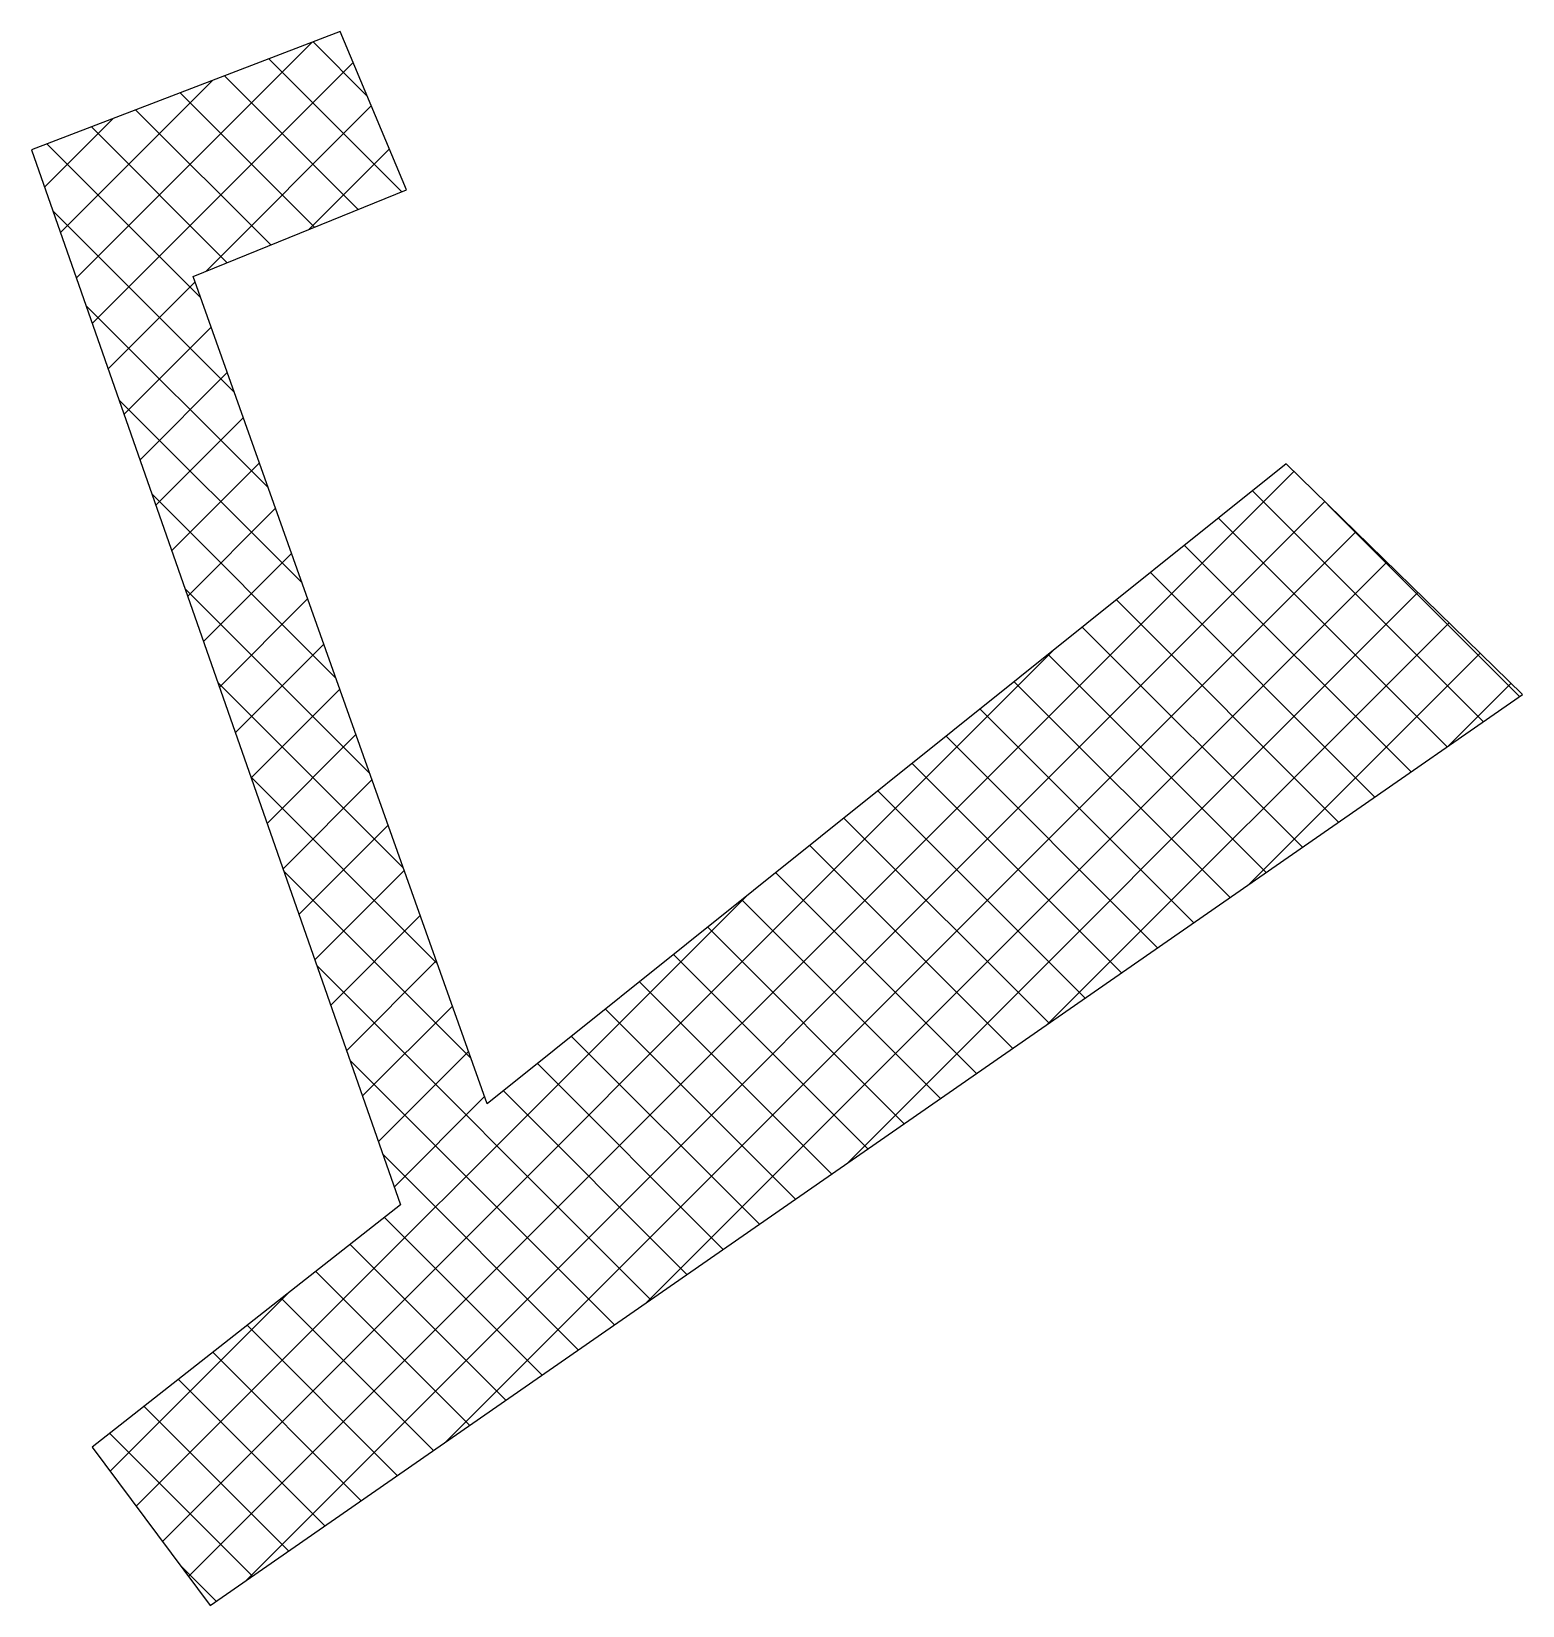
# Model space of a CAD drawing. Header units: metres. Extents: x 305916 to 307553, y 1943168 to 1944979.
# Drawn here: x 306563.1 to 306672.3, y 1944476.9 to 1944592.1 of the extents above; entities that cross this region are included whole.
import ezdxf

# ---------------------------------------------------------------- set-up
doc = ezdxf.new("R2010")
doc.units = ezdxf.units.M
doc.layers.add('PORT', color=5, linetype='Continuous')

msp = doc.modelspace()

# ---------------------------------------------------------------- linework, layer by layer
at = {"layer": 'PORT'}
for p, q in [((306585.7, 1944592.13), (306563.1, 1944583.48)), ((306590.55, 1944580.53), (306585.7, 1944592.13)), ((306563.1, 1944583.48), (306590.13, 1944506.25)), ((306574.93, 1944574.2), (306590.55, 1944580.53)), ((306596.46, 1944513.63), (306574.93, 1944574.2)), ((306654.95, 1944560.48), (306596.46, 1944513.63)), ((306672.26, 1944543.6), (306654.95, 1944560.48)), ((306576.19, 1944476.92), (306672.26, 1944543.6)), ((306590.13, 1944506.25), (306567.54, 1944488.52)), ((306567.54, 1944488.52), (306576.19, 1944476.92))]:
    msp.add_line(p, q, dxfattribs=at)
at = {"layer": 'PORT', "linetype": 'Continuous'}
for p, q in [((306566.39, 1944574.09), (306583.65, 1944591.35)), ((306587.66, 1944587.43), (306583.72, 1944591.38)), ((306567.55, 1944570.76), (306586.65, 1944589.86)), ((306590.21, 1944580.39), (306580.47, 1944590.13)), ((306565.23, 1944577.41), (306576.38, 1944588.56)), ((306587.02, 1944579.1), (306577.23, 1944588.89)), ((306583.82, 1944577.8), (306573.98, 1944587.65)), ((306580.63, 1944576.51), (306570.73, 1944586.4)), ((306575.86, 1944574.57), (306587.97, 1944586.69)), ((306564.06, 1944580.74), (306569.1, 1944585.78)), ((306577.43, 1944575.21), (306567.49, 1944585.16)), ((306575.46, 1944572.69), (306564.24, 1944583.92)), ((306583.4, 1944577.63), (306589.3, 1944583.52)), ((306577.94, 1944565.72), (306564.68, 1944578.99)), ((306568.72, 1944567.44), (306575.07, 1944573.79)), ((306580.42, 1944558.75), (306567.09, 1944572.08)), ((306569.88, 1944564.11), (306576.25, 1944570.48)), ((306571.05, 1944560.78), (306577.43, 1944567.16)), ((306582.9, 1944551.79), (306569.51, 1944565.17)), ((306572.21, 1944557.46), (306578.61, 1944563.85)), ((306573.37, 1944554.13), (306579.78, 1944560.54)), ((306574.61, 1944479.04), (306655.51, 1944559.93)), ((306585.37, 1944544.82), (306571.93, 1944558.27)), ((306669.4, 1944541.61), (306652.5, 1944558.52)), ((306574.54, 1944550.8), (306580.96, 1944557.23)), ((306578.77, 1944478.71), (306657.78, 1944557.72)), ((306672.05, 1944543.45), (306658.01, 1944557.49)), ((306666.75, 1944539.77), (306650.01, 1944556.52)), ((306593.45, 1944488.9), (306660.06, 1944555.5)), ((306575.7, 1944547.48), (306582.14, 1944553.92)), ((306664.1, 1944537.93), (306647.51, 1944554.52)), ((306608.13, 1944499.09), (306662.33, 1944553.28)), ((306661.45, 1944536.09), (306645.02, 1944552.53)), ((306587.85, 1944537.85), (306574.34, 1944551.36)), ((306576.87, 1944544.15), (306583.32, 1944550.6)), ((306622.81, 1944509.27), (306664.6, 1944551.07)), ((306658.8, 1944534.25), (306642.53, 1944550.53)), ((306637.49, 1944519.46), (306666.88, 1944548.85)), ((306656.15, 1944532.42), (306640.03, 1944548.53)), ((306572.7, 1944481.61), (306637.95, 1944546.87)), ((306578.03, 1944540.83), (306584.5, 1944547.29)), ((306653.5, 1944530.58), (306637.54, 1944546.54)), ((306652.17, 1944529.65), (306669.15, 1944546.63)), ((306590.33, 1944530.88), (306576.76, 1944544.45)), ((306650.85, 1944528.74), (306635.05, 1944544.54)), ((306666.85, 1944539.84), (306671.42, 1944544.42)), ((306579.19, 1944537.5), (306585.67, 1944543.98)), ((306648.2, 1944526.9), (306632.55, 1944542.54)), ((306580.36, 1944534.17), (306586.85, 1944540.67)), ((306645.55, 1944525.06), (306630.06, 1944540.54)), ((306592.81, 1944523.91), (306579.18, 1944537.54)), ((306642.9, 1944523.22), (306627.57, 1944538.55)), ((306581.52, 1944530.85), (306588.03, 1944537.35)), ((306640.25, 1944521.38), (306625.07, 1944536.55)), ((306582.69, 1944527.52), (306589.21, 1944534.04)), ((306637.6, 1944519.54), (306622.58, 1944534.55)), ((306634.95, 1944517.7), (306620.09, 1944532.56)), ((306595.29, 1944516.95), (306581.6, 1944530.64)), ((306583.85, 1944524.19), (306590.38, 1944530.73)), ((306632.3, 1944515.86), (306617.59, 1944530.56)), ((306570.78, 1944484.18), (306615.39, 1944528.79)), ((306629.65, 1944514.02), (306615.1, 1944528.56)), ((306585.01, 1944520.87), (306591.56, 1944527.42)), ((306627, 1944512.18), (306612.61, 1944526.57)), ((306608.44, 1944499.3), (306584.01, 1944523.73)), ((306586.18, 1944517.54), (306592.74, 1944524.11)), ((306624.34, 1944510.34), (306610.11, 1944524.57)), ((306621.69, 1944508.5), (306607.62, 1944522.57)), ((306587.34, 1944514.22), (306593.92, 1944520.79)), ((306619.04, 1944506.66), (306605.13, 1944520.57)), ((306616.39, 1944504.82), (306602.64, 1944518.58)), ((306605.79, 1944497.46), (306586.43, 1944516.82)), ((306588.51, 1944510.89), (306595.1, 1944517.48)), ((306613.74, 1944502.98), (306600.14, 1944516.58)), ((306611.09, 1944501.14), (306597.65, 1944514.58)), ((306589.67, 1944507.56), (306596.27, 1944514.17)), ((306603.14, 1944495.62), (306588.85, 1944509.92)), ((306600.49, 1944493.78), (306588.95, 1944505.32)), ((306597.84, 1944491.94), (306586.43, 1944503.35)), ((306595.19, 1944490.1), (306583.92, 1944501.37)), ((306568.86, 1944486.75), (306581.89, 1944499.78)), ((306592.54, 1944488.26), (306581.4, 1944499.4)), ((306589.89, 1944486.42), (306578.89, 1944497.43)), ((306587.24, 1944484.58), (306576.37, 1944495.45)), ((306584.59, 1944482.74), (306573.85, 1944493.48)), ((306581.94, 1944480.9), (306571.34, 1944491.5)), ((306579.29, 1944479.06), (306568.82, 1944489.53)), ((306576.64, 1944477.22), (306574, 1944479.86))]:
    msp.add_line(p, q, dxfattribs=at)

doc.saveas('drawing.dxf')
